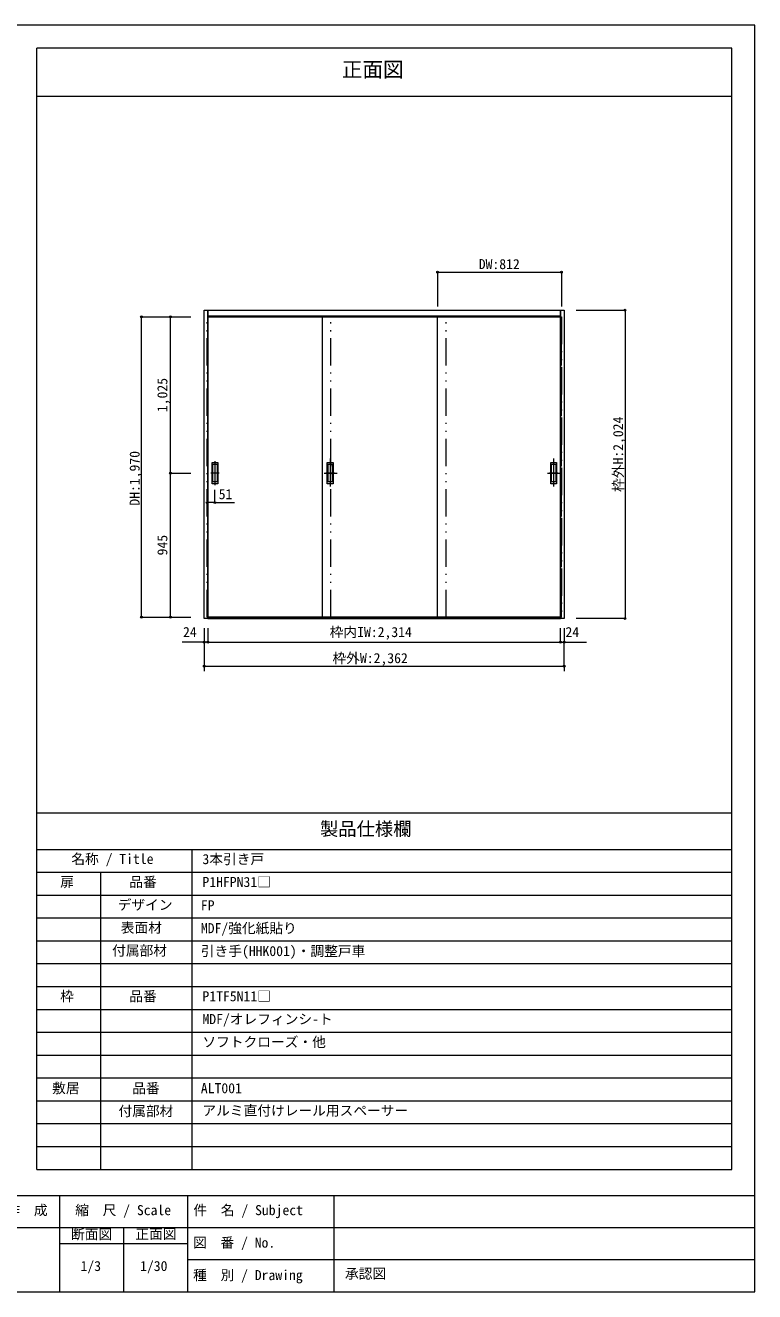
# Model space of a CAD drawing. Units: millimetres on the paper, enlarged 10 times, with parts at other scales. Extents: x -2000 to 2000, y -1385 to 1385.
# Drawn here: x 405 to 2000, y -1385 to 1385 of the extents above; entities that cross this region are included whole.
import ezdxf
from ezdxf.enums import TextEntityAlignment as Align

# ---------------------------------------------------------------- set-up
doc = ezdxf.new("R2010")
doc.units = ezdxf.units.MM
doc.header["$LTSCALE"] = 10
doc.header["$PDMODE"] = 32
doc.header["$PDSIZE"] = 4
doc.linetypes.add('DASHED_DOUBLE_DOTTED', pattern=[11, 6, -1.5, 0.25, -1.5, 0.25, -1.5])
doc.layers.add('1-1_0', color=7, linetype='Continuous', lineweight=20)
doc.layers.add('3-0', color=7, linetype='Continuous', lineweight=20)
doc.styles.add('ＭＳ ゴシック', font='')
doc.styles.get('ＭＳ ゴシック').set_extended_font_data('MS Gothic')

msp = doc.modelspace()

# ---------------------------------------------------------------- linework, layer by layer
at = {"layer": '1-1_0'}
for p, q in [((1950, 1335), (430, 1335)), ((430, -337.5), (430, 1335)), ((1950, -1117.5), (1950, 1335)), ((430, 1230), (1950, 1230)), ((1950, -337.5), (1950, 1230)), ((1950, -337.5), (1950, 1230)), ((1950, -337.5), (1950, 1230)), ((430, -1117.5), (430, -337.5)), ((430, -337.5), (1950, -337.5)), ((430, -337.5), (1950, -337.5)), ((430, -337.5), (1950, -337.5)), ((430, -337.5), (1950, -337.5)), ((430, -417.5), (1950, -417.5)), ((770, -1117.5), (770, -417.5)), ((430, -467.5), (1950, -467.5)), ((570, -1117.5), (570, -467.5)), ((430, -517.5), (1950, -517.5)), ((430, -567.5), (1950, -567.5)), ((430, -617.5), (1950, -617.5)), ((430, -667.5), (1950, -667.5)), ((430, -717.5), (1950, -717.5)), ((430, -767.5), (1950, -767.5)), ((430, -817.5), (1950, -817.5)), ((430, -867.5), (1950, -867.5)), ((430, -917.5), (1950, -917.5)), ((430, -967.5), (1950, -967.5)), ((430, -1017.5), (1950, -1017.5)), ((430, -1067.5), (1950, -1067.5)), ((430, -1117.5), (1950, -1117.5)), ((2000, -1175), (-2000, -1175)), ((480, -1175), (480, -1385)), ((760, -1175), (760, -1385)), ((1080, -1175), (1080, -1385)), ((2000, -1245), (-1190, -1245)), ((620, -1245), (620, -1385)), ((760, -1280), (480, -1280)), ((2000, -1315), (760, -1315))]:
    msp.add_line(p, q, dxfattribs=at)
msp.add_lwpolyline([(-2000, -1385), (2000, -1385), (2000, 1385), (-2000, 1385)], close=True, dxfattribs=at)
msp.add_lwpolyline([(430, -337.5), (430, 1230), (1950, 1230)], dxfattribs=at)
msp.add_lwpolyline([(430, -337.5), (430, 1230), (1950, 1230)], dxfattribs=at)
msp.add_lwpolyline([(430, -337.5), (430, 1230), (1950, 1230)], dxfattribs=at)
at = {"layer": '3-0', "color": 4, "lineweight": 9}
for p, q in [((1306.67, 845.15), (1306.67, 770.15)), ((1609.8, 761.89), (1716.47, 761.89)), ((1716.47, 761.89), (1716.47, 87.23)), ((659.05, 747.23), (766.67, 747.23)), ((659.05, 90.56), (659.05, 747.23)), ((702.21, 747.23), (766.67, 747.23)), ((722.21, 405.56), (722.21, 747.23)), ((819.67, 431.66), (819.67, 379.38)), ((1071.67, 431.66), (1071.67, 379.38)), ((1560.33, 437.7), (1560.33, 376.31)), ((722.21, 405.56), (766.67, 405.56)), ((722.21, 90.56), (722.21, 405.56)), ((828.81, 405.56), (810.53, 405.56)), ((1058.21, 405.56), (1087.22, 405.56)), ((1546.88, 405.56), (1575.89, 405.56)), ((819.67, 340.93), (819.67, 369.24)), ((819.33, 340.93), (802.67, 340.93)), ((819.67, 340.93), (862.08, 340.93)), ((659.05, 90.56), (766.67, 90.56)), ((702.21, 90.56), (766.67, 90.56)), ((1716.47, 87.23), (1609.8, 87.23)), ((796.33, 66.31), (796.33, 35.65)), ((796.33, 66.31), (796.33, 35.65)), ((1583.67, 66.31), (1583.67, 35.65)), ((804.33, 35.65), (747.8, 35.65)), ((1575.67, 35.65), (1632.2, 35.65)), ((796.33, -16.69), (796.33, -28.02)), ((1583.67, -16.69), (1583.67, -28.02))]:
    msp.add_line(p, q, dxfattribs=at)
at = {"layer": '3-0'}
for p, q in [((796.33, 87.89), (796.33, 761.89)), ((796.33, 761.89), (804.33, 761.89)), ((796.33, 761.89), (804.33, 761.89)), ((796.33, 87.23), (796.33, 761.89)), ((804.33, 88.89), (804.33, 761.89)), ((804.33, 761.89), (1575.67, 761.89)), ((804.33, 761.89), (1575.67, 761.89)), ((804.33, 761.89), (804.33, 87.23)), ((804.33, 749.89), (1575.67, 749.89)), ((1575.67, 761.89), (1575.67, 88.89)), ((1575.67, 87.89), (1575.67, 761.89)), ((1575.67, 761.89), (1583.67, 761.89)), ((1575.67, 761.89), (1583.67, 761.89)), ((1583.67, 761.89), (1583.67, 87.89)), ((1583.67, 761.89), (1583.67, 87.23)), ((804.33, 747.23), (1575.67, 747.23)), ((1054.67, 747.23), (1073.33, 747.23)), ((1054.67, 747.23), (1073.33, 747.23)), ((1054.67, 90.56), (1054.67, 747.23)), ((1054.67, 90.56), (1054.67, 747.23)), ((1306.67, 747.23), (1325.33, 747.23)), ((1306.67, 747.23), (1325.33, 747.23)), ((1306.67, 90.56), (1306.67, 747.23)), ((1306.67, 90.56), (1306.67, 747.23)), ((1560.33, 431.66), (1560.33, 379.38)), ((1560.33, 431.66), (1560.33, 379.38)), ((1560.33, 431.66), (1560.33, 379.38)), ((1080.81, 405.56), (1062.53, 405.56)), ((1551.09, 405.56), (1569.37, 405.56)), ((1569.47, 405.56), (1551.19, 405.56)), ((1569.47, 405.56), (1551.19, 405.56)), ((804.33, 87.23), (796.33, 87.23)), ((1073.33, 90.56), (802.67, 90.56)), ((1073.33, 90.56), (802.67, 90.56)), ((1073.33, 90.56), (802.67, 90.56)), ((1073.33, 90.56), (802.67, 90.56)), ((804.33, 88.89), (804.33, 87.89)), ((804.33, 88.89), (804.33, 87.89)), ((804.33, 88.23), (1575.67, 88.23)), ((804.33, 87.23), (1575.67, 87.23)), ((1325.33, 90.56), (1054.67, 90.56)), ((1325.33, 90.56), (1054.67, 90.56)), ((1325.33, 90.56), (1054.67, 90.56)), ((1325.33, 90.56), (1054.67, 90.56)), ((1577.33, 90.56), (1306.67, 90.56)), ((1577.33, 90.56), (1306.67, 90.56)), ((1577.33, 90.56), (1306.67, 90.56)), ((1575.67, 88.89), (1575.67, 87.89)), ((1575.67, 88.89), (1575.67, 87.89)), ((1583.67, 87.23), (1575.67, 87.23))]:
    msp.add_line(p, q, dxfattribs=at)
at = {"layer": '3-0', "linetype": 'DASHED_DOUBLE_DOTTED'}
for p, q in [((802.67, 747.23), (1073.33, 747.23)), ((802.67, 747.23), (821.33, 747.23)), ((802.67, 747.23), (821.33, 747.23)), ((802.67, 90.56), (802.67, 747.23)), ((1054.67, 747.23), (1325.33, 747.23)), ((1073.33, 90.56), (1073.33, 747.23)), ((1306.67, 747.23), (1577.33, 747.23)), ((1306.67, 747.23), (1577.33, 747.23)), ((1306.67, 747.23), (1577.33, 747.23)), ((1325.33, 90.56), (1325.33, 747.23)), ((1577.33, 747.23), (1577.33, 90.56)), ((1577.33, 747.23), (1577.33, 90.56))]:
    msp.add_line(p, q, dxfattribs=at)
at = {"layer": '3-0', "color": 3}
for p, q in [((813.33, 428.89), (826, 428.89)), ((813.33, 382.23), (813.33, 428.89)), ((813.33, 424.89), (826, 424.89)), ((815, 386.23), (815, 424.89)), ((824.33, 424.89), (824.33, 386.23)), ((826, 428.89), (826, 382.23)), ((1065.33, 428.89), (1078, 428.89)), ((1065.33, 382.23), (1065.33, 428.89)), ((1065.33, 424.89), (1078, 424.89)), ((1067, 386.23), (1067, 424.89)), ((1071.67, 437.7), (1071.67, 376.31)), ((1076.33, 424.89), (1076.33, 386.23)), ((1078, 428.89), (1078, 382.23)), ((1554, 428.89), (1566.67, 428.89)), ((1554, 382.23), (1554, 428.89)), ((1554, 424.89), (1566.67, 424.89)), ((1555.67, 386.23), (1555.67, 424.89)), ((1565, 424.89), (1565, 386.23)), ((1566.67, 428.89), (1566.67, 382.23)), ((826, 386.23), (813.33, 386.23)), ((826, 382.23), (813.33, 382.23)), ((1078, 386.23), (1065.33, 386.23)), ((1078, 382.23), (1065.33, 382.23)), ((1566.67, 386.23), (1554, 386.23)), ((1566.67, 382.23), (1554, 382.23))]:
    msp.add_line(p, q, dxfattribs=at)
at = {"layer": '3-0', "color": 4, "lineweight": 9}
for points in [[(1306.67, 845.15), (1577.33, 845.15), (1577.33, 770.15)], [(804.33, 66.31), (804.33, 35.65), (1575.67, 35.65), (1575.67, 66.31)], [(796.33, 35.65), (796.33, -16.69), (1583.67, -16.69), (1583.67, 35.65)]]:
    msp.add_lwpolyline(points, dxfattribs=at)
at = {"layer": '3-0'}
for points in [[(804.33, 88.89), (804.33, 761.89), (804.33, 87.89)], [(1575.67, 87.89), (1575.67, 761.89), (1575.67, 88.89)]]:
    msp.add_lwpolyline(points, dxfattribs=at)
at = {"layer": '3-0', "linetype": 'DASHED_DOUBLE_DOTTED'}
msp.add_lwpolyline([(1577.33, 747.23), (1577.33, 90.56), (1577.33, 747.23)], dxfattribs=at)
at = {"layer": '3-0', "color": 4}
for p in [(1306.67, 845.15), (1577.33, 845.15), (659.05, 747.23), (722.21, 747.23), (1716.47, 761.89), (722.21, 405.56), (802.67, 340.93), (819.67, 340.93), (659.05, 90.56), (722.21, 90.56), (1716.47, 87.23), (796.33, 35.65), (804.33, 35.65), (1575.67, 35.65), (1583.67, 35.65), (796.33, -16.69), (1583.67, -16.69)]:
    msp.add_point(p, dxfattribs=at)

# ---------------------------------------------------------------- texts
at = {"layer": '1-1_0', "style": 'ＭＳ ゴシック'}
for s, height, p in [('正面図', 32.99, (1097.24, 1261.98)), ('製品仕様欄', 29.33, (1049.4, -396.07)), ('名称 / Title', 21.99, (505.64, -456.06)), ('3本引き戸', 21.99, (792.33, -456.36)), ('扉', 21.99, (481.21, -506.36)), ('品番', 21.99, (632.43, -506.36)), ('P1HFPN31□', 21.99, (792.33, -506.36)), ('デザイン', 21.99, (607.03, -556.36)), ('FP', 21.99, (788.82, -557.5)), ('表面材', 21.99, (613.64, -606.36)), ('MDF/強化紙貼り', 21.99, (788.82, -607.5)), ('付属部材', 21.99, (594.86, -656.36)), ('引き手(HHK001)・調整戸車', 21.99, (788.82, -657.5)), ('枠', 21.99, (481.21, -756.36)), ('品番', 21.99, (632.43, -756.36)), ('P1TF5N11□', 21.99, (792.33, -756.36)), ('MDF/オレフィンシ-ト', 21.99, (792.33, -806.36)), ('ソフトクローズ・他', 21.99, (792.33, -856.36)), ('敷居', 21.99, (463.65, -957.36)), ('品番', 21.99, (638.75, -957.5)), ('ALT001', 21.99, (788.82, -957.5)), ('付属部材', 21.99, (608.75, -1007.5)), ('アルミ直付けレール用スペーサー', 21.99, (792.33, -1006.36)), ('作\u3000成', 21.99, (363.67, -1224.21)), ('縮\u3000尺 / Scale', 21.99, (514.18, -1224.21)), ('件\u3000名 / Subject', 21.99, (772.61, -1224.24)), ('断面図', 21.99, (504.93, -1277.15)), ('正面図', 21.99, (645.73, -1276.44)), ('図\u3000番 / No.', 21.99, (771.77, -1295.35)), ('1/3', 21.99, (525.72, -1346.45)), ('1/30', 21.99, (656.01, -1346.45)), ('種\u3000別 / Drawing', 21.99, (771.94, -1366.29)), ('承認図', 21.99, (1104.03, -1363.1))]:
    msp.add_text(s, height=height, dxfattribs=at).set_placement(p, align=Align.BOTTOM_LEFT)
at = {"layer": '3-0', "style": 'ＭＳ ゴシック'}
for s, p in [('DW:812', (1396.55, 845.15)), ('51', (827.82, 341.92)), ('24', (749.88, 40.31)), ('枠内IW:2,314', (1070.65, 40.31)), ('24', (1586.27, 40.31)), ('枠外W:2,362', (1076.75, -16.69))]:
    msp.add_text(s, height=21.99, dxfattribs=at).set_placement(p, align=Align.BOTTOM_LEFT)
for s, p in [('1,025', (722.21, 538.89)), ('枠外H:2,024', (1718.97, 364.34)), ('DH:1,970', (661.55, 334.31)), ('945', (722.21, 225.56))]:
    msp.add_text(s, height=21.99, rotation=90, dxfattribs=at).set_placement(p, align=Align.BOTTOM_LEFT)

doc.saveas('drawing.dxf')
